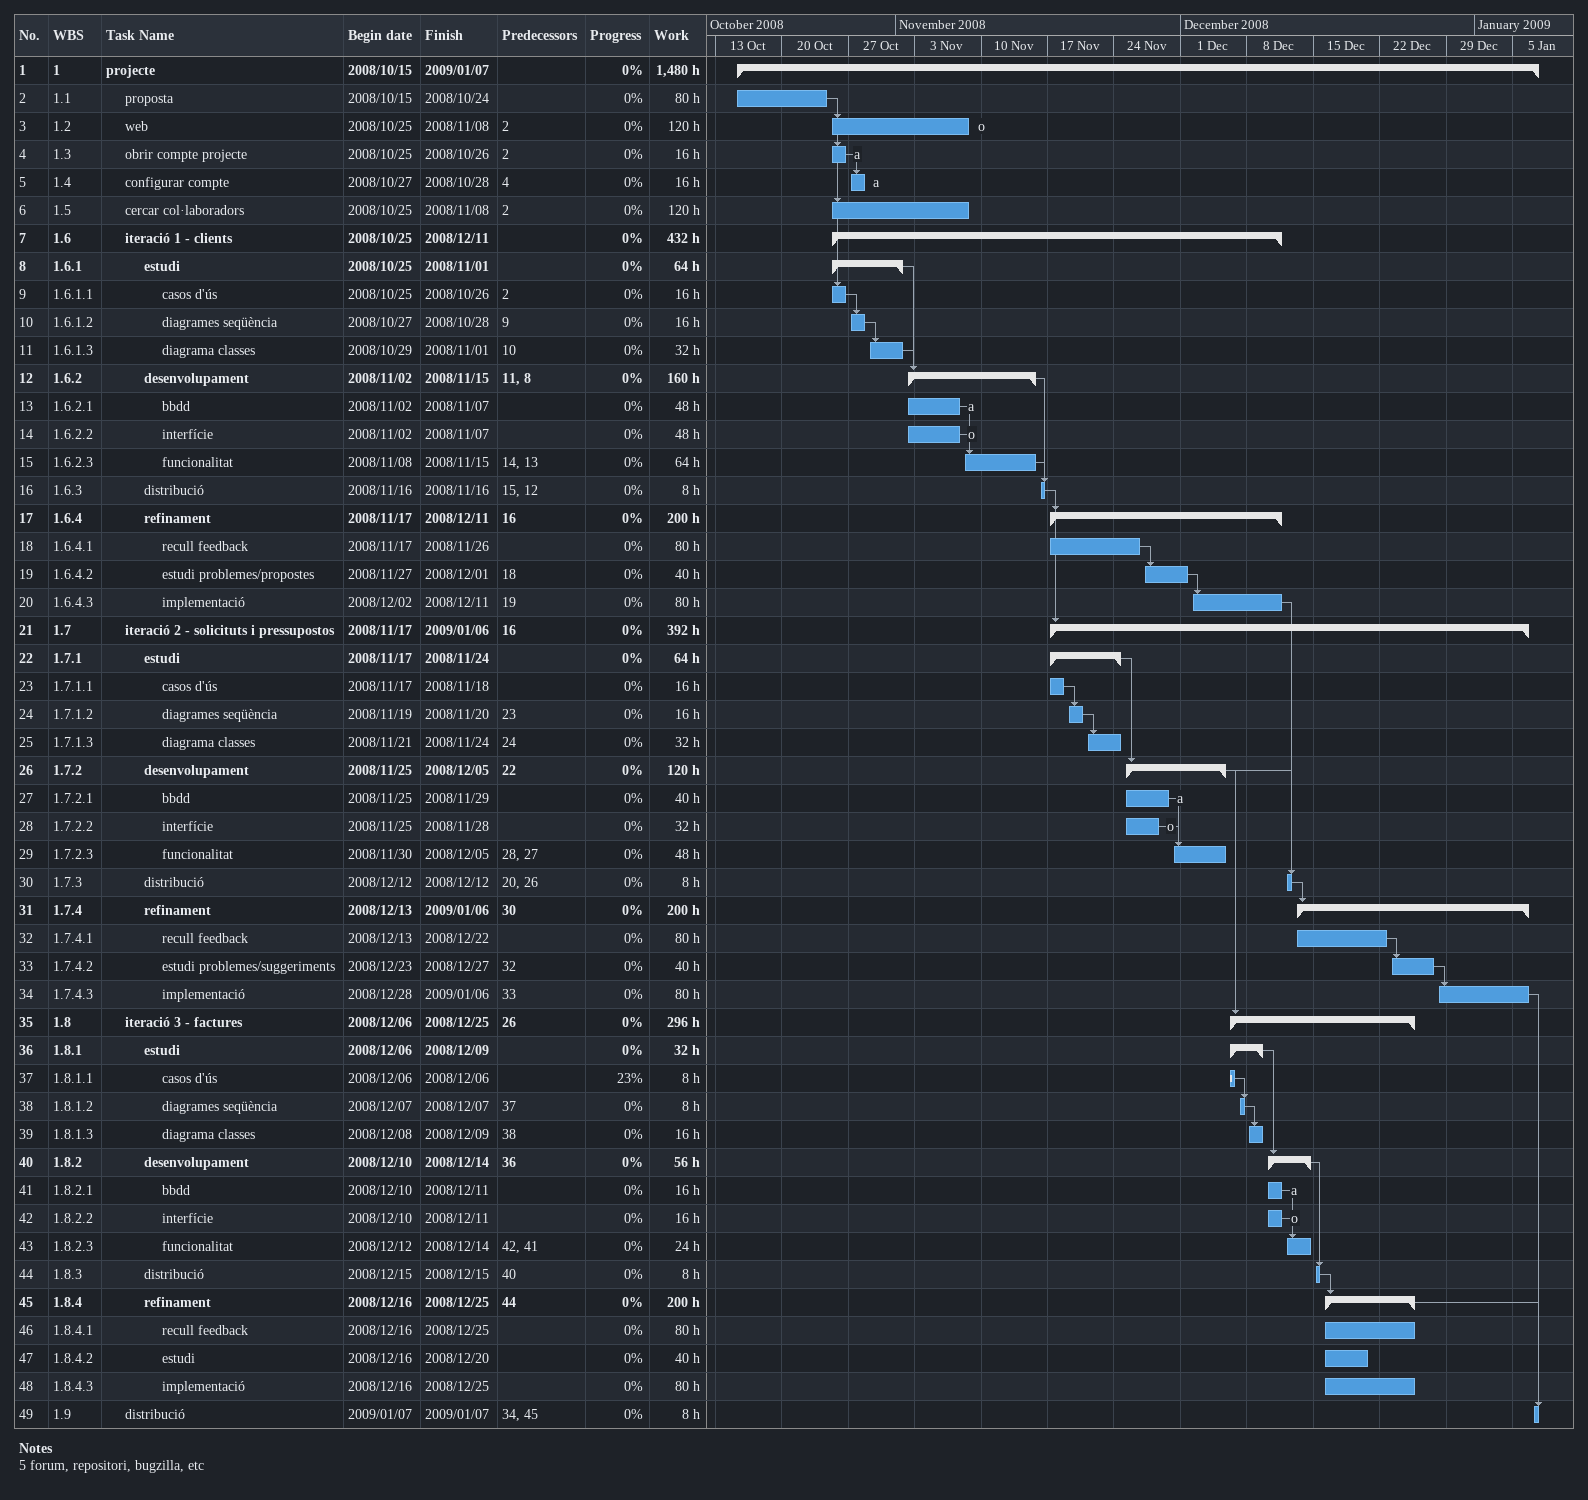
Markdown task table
| ID | WBS | Task | Start | Finish | Predecessors | Resources | % complete | Work (h) |
|---|---|---|---|---|---|---|---|---|
| 1 | 1 | **projecte** | 2008-10-15 | 2009-01-07 |  |  | 0 | 1480 |
| 2 | 1.1 | proposta | 2008-10-15 | 2008-10-24 |  |  | 0 | 80 |
| 3 | 1.2 | web | 2008-10-25 | 2008-11-08 | 2 | o | 0 | 120 |
| 4 | 1.3 | obrir compte projecte | 2008-10-25 | 2008-10-26 | 2 | a | 0 | 16 |
| 5 | 1.4 | configurar compte | 2008-10-27 | 2008-10-28 | 4 | a | 0 | 16 |
| 6 | 1.5 | cercar col·laboradors | 2008-10-25 | 2008-11-08 | 2 |  | 0 | 120 |
| 7 | 1.6 | **iteració 1 - clients** | 2008-10-25 | 2008-12-11 |  |  | 0 | 432 |
| 8 | 1.6.1 | **estudi** | 2008-10-25 | 2008-11-01 |  |  | 0 | 64 |
| 9 | 1.6.1.1 | casos d'ús | 2008-10-25 | 2008-10-26 | 2 |  | 0 | 16 |
| 10 | 1.6.1.2 | diagrames seqüència | 2008-10-27 | 2008-10-28 | 9 |  | 0 | 16 |
| 11 | 1.6.1.3 | diagrama classes | 2008-10-29 | 2008-11-01 | 10 |  | 0 | 32 |
| 12 | 1.6.2 | **desenvolupament** | 2008-11-02 | 2008-11-15 | 11, 8 |  | 0 | 160 |
| 13 | 1.6.2.1 | bbdd | 2008-11-02 | 2008-11-07 |  | a | 0 | 48 |
| 14 | 1.6.2.2 | interfície | 2008-11-02 | 2008-11-07 |  | o | 0 | 48 |
| 15 | 1.6.2.3 | funcionalitat | 2008-11-08 | 2008-11-15 | 14, 13 |  | 0 | 64 |
| 16 | 1.6.3 | distribució | 2008-11-16 | 2008-11-16 | 15, 12 |  | 0 | 8 |
| 17 | 1.6.4 | **refinament** | 2008-11-17 | 2008-12-11 | 16 |  | 0 | 200 |
| 18 | 1.6.4.1 | recull feedback | 2008-11-17 | 2008-11-26 |  |  | 0 | 80 |
| 19 | 1.6.4.2 | estudi problemes/propostes | 2008-11-27 | 2008-12-01 | 18 |  | 0 | 40 |
| 20 | 1.6.4.3 | implementació | 2008-12-02 | 2008-12-11 | 19 |  | 0 | 80 |
| 21 | 1.7 | **iteració 2 - solicituts i pressupostos** | 2008-11-17 | 2009-01-06 | 16 |  | 0 | 392 |
| 22 | 1.7.1 | **estudi** | 2008-11-17 | 2008-11-24 |  |  | 0 | 64 |
| 23 | 1.7.1.1 | casos d'ús | 2008-11-17 | 2008-11-18 |  |  | 0 | 16 |
| 24 | 1.7.1.2 | diagrames seqüència | 2008-11-19 | 2008-11-20 | 23 |  | 0 | 16 |
| 25 | 1.7.1.3 | diagrama classes | 2008-11-21 | 2008-11-24 | 24 |  | 0 | 32 |
| 26 | 1.7.2 | **desenvolupament** | 2008-11-25 | 2008-12-05 | 22 |  | 0 | 120 |
| 27 | 1.7.2.1 | bbdd | 2008-11-25 | 2008-11-29 |  | a | 0 | 40 |
| 28 | 1.7.2.2 | interfície | 2008-11-25 | 2008-11-28 |  | o | 0 | 32 |
| 29 | 1.7.2.3 | funcionalitat | 2008-11-30 | 2008-12-05 | 28, 27 |  | 0 | 48 |
| 30 | 1.7.3 | distribució | 2008-12-12 | 2008-12-12 | 20, 26 |  | 0 | 8 |
| 31 | 1.7.4 | **refinament** | 2008-12-13 | 2009-01-06 | 30 |  | 0 | 200 |
| 32 | 1.7.4.1 | recull feedback | 2008-12-13 | 2008-12-22 |  |  | 0 | 80 |
| 33 | 1.7.4.2 | estudi problemes/suggeriments | 2008-12-23 | 2008-12-27 | 32 |  | 0 | 40 |
| 34 | 1.7.4.3 | implementació | 2008-12-28 | 2009-01-06 | 33 |  | 0 | 80 |
| 35 | 1.8 | **iteració 3 - factures** | 2008-12-06 | 2008-12-25 | 26 |  | 0 | 296 |
| 36 | 1.8.1 | **estudi** | 2008-12-06 | 2008-12-09 |  |  | 0 | 32 |
| 37 | 1.8.1.1 | casos d'ús | 2008-12-06 | 2008-12-06 |  |  | 23 | 8 |
| 38 | 1.8.1.2 | diagrames seqüència | 2008-12-07 | 2008-12-07 | 37 |  | 0 | 8 |
| 39 | 1.8.1.3 | diagrama classes | 2008-12-08 | 2008-12-09 | 38 |  | 0 | 16 |
| 40 | 1.8.2 | **desenvolupament** | 2008-12-10 | 2008-12-14 | 36 |  | 0 | 56 |
| 41 | 1.8.2.1 | bbdd | 2008-12-10 | 2008-12-11 |  | a | 0 | 16 |
| 42 | 1.8.2.2 | interfície | 2008-12-10 | 2008-12-11 |  | o | 0 | 16 |
| 43 | 1.8.2.3 | funcionalitat | 2008-12-12 | 2008-12-14 | 42, 41 |  | 0 | 24 |
| 44 | 1.8.3 | distribució | 2008-12-15 | 2008-12-15 | 40 |  | 0 | 8 |
| 45 | 1.8.4 | **refinament** | 2008-12-16 | 2008-12-25 | 44 |  | 0 | 200 |
| 46 | 1.8.4.1 | recull feedback | 2008-12-16 | 2008-12-25 |  |  | 0 | 80 |
| 47 | 1.8.4.2 | estudi | 2008-12-16 | 2008-12-20 |  |  | 0 | 40 |
| 48 | 1.8.4.3 | implementació | 2008-12-16 | 2008-12-25 |  |  | 0 | 80 |
| 49 | 1.9 | distribució | 2009-01-07 | 2009-01-07 | 34, 45 |  | 0 | 8 |

Notes
- 5: forum, repositori, bugzilla, etc
